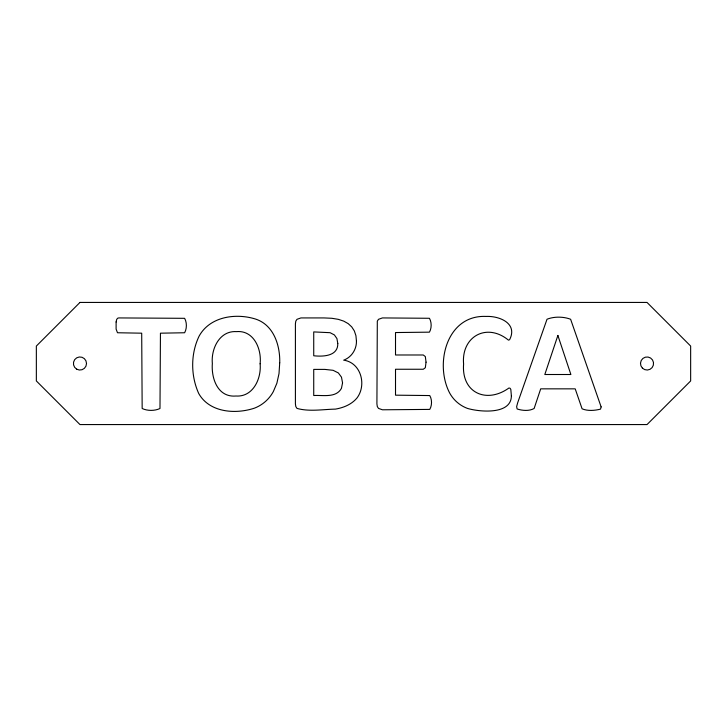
<?xml version="1.0" encoding="UTF-8"?>
<svg xmlns="http://www.w3.org/2000/svg" width="727" height="727" viewBox="0 0 727 727"><rect width="100%" height="100%" fill="white"/><g stroke="black" fill="none" stroke-linecap="round" stroke-linejoin="round"><path stroke-width="1.09" d="M511.381 395.879C511.299 415.035 479.347 411.982 467.361 408.374A33.706 33.706 0 0 1 449.74 393.171C434.355 364.027 446.542 314.718 486.036 316.427C499.603 315.827 517.987 323.479 509.6 339.718L508.464 340.145C486.699 322.27 461.127 336.583 463.599 364.073C461.291 392.744 486.49 404.148 508.964 387.991L510.1 388.282L510.808 389.418L511.381 395.879M116.111 321.97L116.111 329.104L117.492 332.757L141.701 333.184L142.165 408.51C147.472 411.009 154.678 411.009 159.985 408.51L160.449 333.184L184.622 332.757C186.948 328.595 186.966 322.461 184.622 318.317L118.701 317.926L117.492 318.317L116.638 319.589L116.111 321.97M426.04 362.155L425.331 367.726L423.268 369.252L395.515 369.252L395.515 395.17L429.766 395.561C432.102 399.486 432.102 405.466 429.766 409.401L382.447 409.792L378.513 408.41L377.313 406.584L376.913 403.894L377.313 321.125L378.513 319.307L382.447 317.926L429.448 318.281C431.72 322.27 431.729 328.168 429.448 332.157L395.515 332.548L395.515 354.985L423.268 354.985L425.331 356.575L426.04 362.155M279.722 362.791L279.004 373.614L276.878 383.238L273.343 391.571A36.332 36.332 0 0 1 254.55 408.12C235.675 414.454 209.54 412.7 198.735 393.534C190.647 375.677 190.556 353.84 199.116 336.119C209.912 316.49 235.802 312.864 255.54 319.062C273.688 324.924 280.24 345.425 279.722 362.791M260.121 363.782C261.511 378.494 253.16 397.187 235.984 396.015C217.764 397.642 211.166 378.467 212.348 363.5C210.948 348.842 219.527 330.521 236.484 331.621C253.896 330.076 261.756 349.124 260.121 363.782M356.466 341.281C356.53 349.533 351.495 357.293 343.689 360.165C361.128 362.646 366.917 385.192 356.857 398.151C351.432 404.53 343.498 407.738 335.42 409.119C322.733 409.365 309.266 411.855 297.007 408.41L295.807 406.584L295.407 403.894L295.407 323.815L295.807 321.125L297.007 319.307L300.951 317.926L324.024 317.926L331.821 318.281L338.328 319.344L343.726 321.125L348.197 323.633L351.732 326.896L354.34 330.912L355.93 335.71L356.466 341.281M337.791 343.553C338.064 356.285 322.988 356.784 313.728 355.767L313.728 331.912L330.094 332.693L334.384 334.929L336.937 338.582L337.791 343.553M342.553 382.884L341.454 388.318C336.028 398.232 322.915 394.934 313.728 395.524L313.728 369.398L324.805 369.398L333.111 370.316L338.364 372.942L341.481 377.168L342.553 382.884M601.12 406.884L600.547 409.119C594.759 410.61 587.67 411.191 582.091 408.801L575.202 388.845L540.697 388.845L534.136 408.474C529.238 411.273 522.34 410.673 517.133 408.974L516.633 406.666L517.697 402.694L547.022 319.235C554.074 316.399 563.552 316.518 570.622 319.271L601.12 406.884M557.882 335.456L544.814 374.505L570.877 374.505L557.882 335.456M79.97 302.432L36.35 346.052L36.35 380.948L79.97 424.568L647.03 424.568L690.65 380.948L690.65 346.052L647.03 302.432L79.97 302.432M76.698 369.171A6.543 6.543 0 0 0 86.513 363.5A6.543 6.543 0 0 0 76.698 357.829A6.543 6.543 0 0 0 76.698 369.171M642.404 368.126A6.543 6.543 0 0 0 653.346 365.19A6.543 6.543 0 0 0 645.34 357.184A6.543 6.543 0 0 0 642.404 368.126"/></g></svg>
